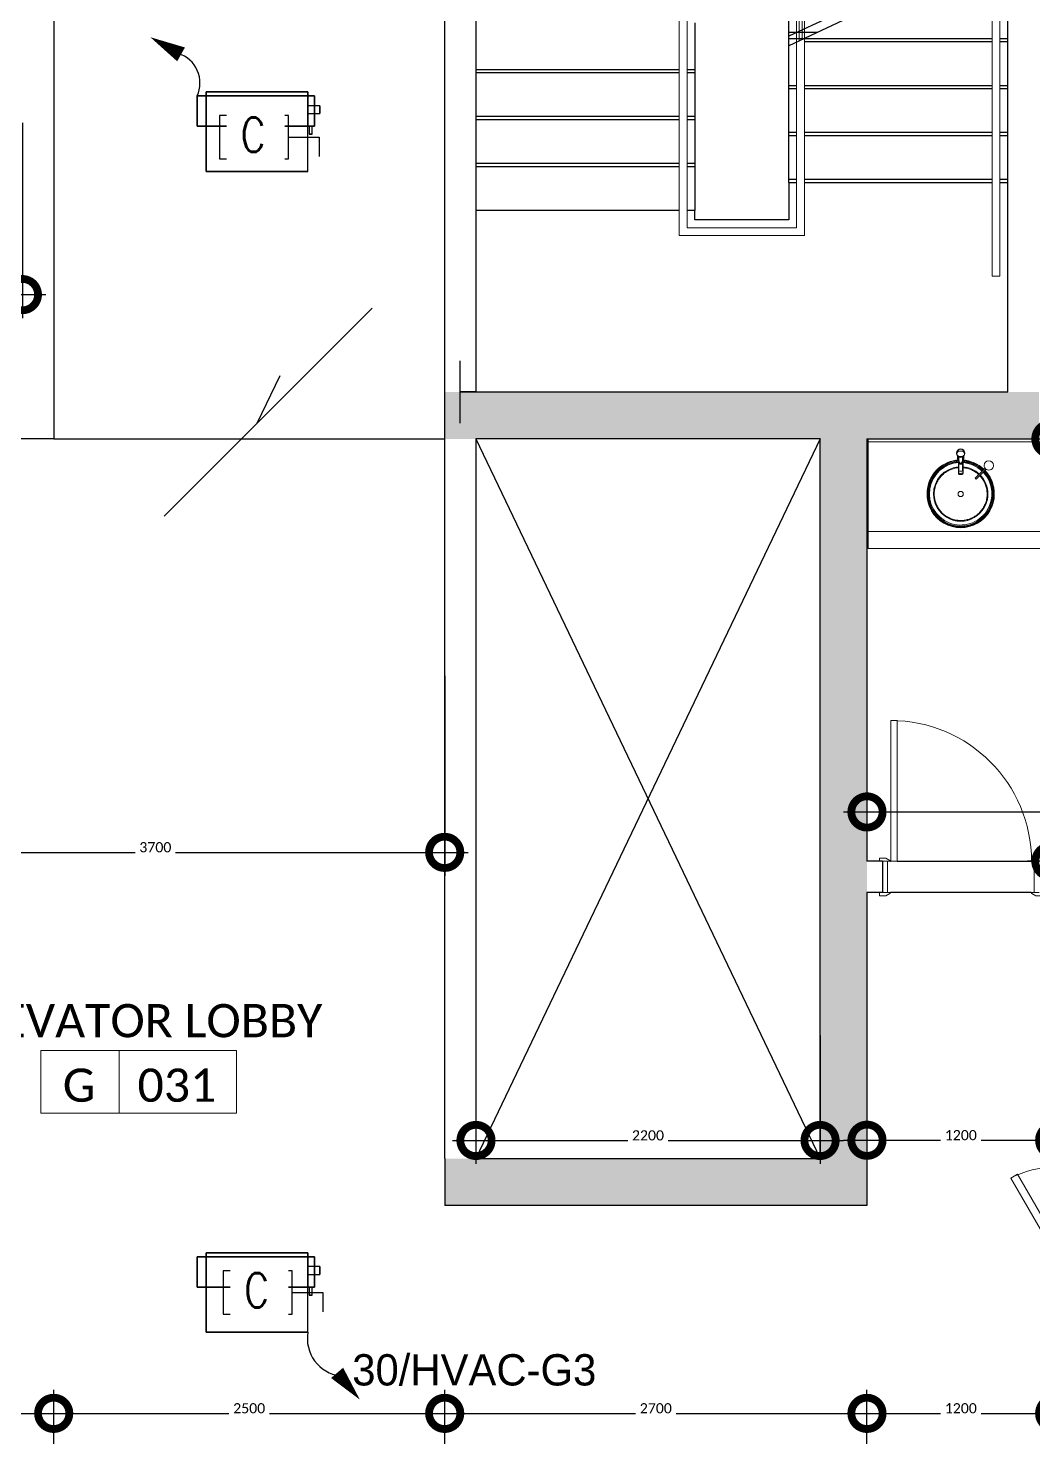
# Model space of a CAD drawing. Header units: metres. Extents: x 22.6 to 101.3, y 9.4 to 67.4.
# Drawn here: x 58.83 to 65.25, y 31.97 to 40.97 of the extents above; entities that cross this region are included whole.
import ezdxf

# ---------------------------------------------------------------- set-up
doc = ezdxf.new("R2010")
doc.units = ezdxf.units.M
doc.set_wipeout_variables(frame=1)
doc.linetypes.add('ECG_Line-Ptrn-Sold', pattern=[9144.001, 9144, -0.001])
for name, color, linetype in [('00', 252, 'Continuous'), ('E- symbol Disc', 7, 'Continuous'), ('HVAC', 1, 'Continuous'), ('LEGEND$0$E-SOCKET', 3, 'Continuous')]:
    doc.layers.add(name, color=color, linetype=linetype)
for name, color, linetype, lineweight in [('A-DIM', 7, 'Continuous', 5), ('A-DOOR', 5, 'Continuous', 5), ('A-FIXT', 1, 'Continuous', 9), ('A-FLOR-HRAL', 1, 'Continuous', 9), ('A-FURN', 1, 'Continuous', 9), ('A-STAIR', 1, 'ECG_Line-Ptrn-Sold', 13), ('A-TEXT', 7, 'ECG_Line-Ptrn-Sold', 13), ('M-EQPM', 1, 'Continuous', 25)]:
    doc.layers.add(name, color=color, linetype=linetype, lineweight=lineweight)
doc.styles.add('Calibri', font='calibri.ttf', dxfattribs={"height": 0.212639})
doc.styles.add('ROMANS1', font='romans.shx', dxfattribs={"width": 0.8, "height": 250})
doc.dimstyles.new('ECG_Dimn-Detl-100', dxfattribs={"dimscale": 0.3048, "dimtxt": 0.25, "dimasz": 1.312336, "dimexe": 0.492126, "dimexo": 0.0625, "dimgap": 0, "dimtad": 1, "dimdec": 0, "dimlfac": 1000, "dimzin": 0, "dimdsep": 46, "dimtxsty": 'Calibri', "dimblk1": 'DOTSMALL', "dimblk2": 'DOTSMALL', "dimsah": 1, "dimcen": 0.09, "dimdle": 0.492126, "dimazin": 0, "dimtfac": 1, "dimtdec": 4, "dimtix": 1, "dimtmove": 0, "dimatfit": 3, "dimfxl": 0.492126, "dimfxlon": 1, "dimtvp": 1, "dimtolj": 1, "dimtzin": 0, "dimarcsym": 2})
doc.dimstyles.new('ECG_Dimn-Detl-100_1', dxfattribs={"dimscale": 0.3048, "dimtxt": 0.25, "dimasz": 1.312336, "dimexe": 0.492126, "dimexo": 0.0625, "dimgap": 0, "dimtad": 1, "dimdec": 0, "dimlfac": 1000, "dimzin": 0, "dimdsep": 46, "dimtxsty": 'Calibri', "dimblk1": 'DOTSMALL', "dimblk2": 'DOTSMALL', "dimsah": 1, "dimcen": 0.09, "dimdle": 0.492126, "dimazin": 0, "dimtfac": 1, "dimtdec": 4, "dimtix": 1, "dimtmove": 2, "dimatfit": 3, "dimfxl": 0.492126, "dimfxlon": 1, "dimtvp": 1, "dimtolj": 1, "dimtzin": 0, "dimarcsym": 2})

# ---------------------------------------------------------------- blocks, each defined once
blk = doc.blocks.new('ECG_Door_Single Leave-Cabient - 600x2100 _GCR_  mm-3097162-GROUND FLOOR PLAN')
at = {"layer": 'A-DOOR'}
for p, q in [((0.225, 0.38), (-0.26, 0.1)), ((-0.22, 0.1231), (0.225, 0.38)), ((0.25, 0.3367), (0.225, 0.38)), ((0.225, 0.38), (0.25, 0.3367)), ((-0.235, 0.0567), (0.25, 0.3367)), ((0.25, 0.3367), (-0.235, 0.0567)), ((-0.855, 0.0567), (-0.88, 0.1)), ((-0.277, 0.12), (-0.317, 0.12)), ((-0.317, 0.12), (-0.317, 0.1)), ((-0.3, 0.1), (-0.26, 0.1)), ((-0.26, 0.1), (-0.292, 0.1)), ((-0.292, 0.1), (-0.292, -0.1)), ((-0.251, 0.106), (-0.277, 0.12)), ((-0.26, 0.1), (-0.235, 0.0567)), ((-0.26, -0.1), (-0.26, 0.1)), ((0.247, 0.1), (0.3, 0.1)), ((0.277, 0.12), (0.251, 0.106)), ((0.26, 0.1), (0.26, -0.1)), ((0.292, 0.1), (0.26, 0.1)), ((0.317, 0.12), (0.277, 0.12)), ((0.292, -0.1), (0.292, 0.1)), ((0.317, 0.1), (0.317, 0.12)), ((-0.247, -0.1), (-0.3, -0.1)), ((-0.3, -0.12), (-0.277, -0.12)), ((-0.292, -0.1), (-0.26, -0.1)), ((-0.277, -0.12), (-0.251, -0.106)), ((0.3, -0.1), (0.247, -0.1)), ((0.251, -0.106), (0.277, -0.12)), ((0.26, -0.1), (0.292, -0.1)), ((0.277, -0.12), (0.3, -0.12))]:
    blk.add_line(p, q, dxfattribs=at)
for centre, radius, start, end in [((-0.3, 0.1), 0.595, 360, 28.07365), ((0.255, 0.099), 0.00806, 119.74488, 172.87498), ((-0.255, -0.099), 0.00806, 299.74488, 352.87498), ((0.255, -0.099), 0.00806, 187.12502, 240.25512)]:
    blk.add_arc(centre, radius, start, end, dxfattribs=at)
blk = doc.blocks.new('ECG_ Door-Single Leaf-Gnrc - 1000x2200 mm-2105028-GROUND FLOOR PLAN')
at = {"layer": 'A-DOOR'}
for p, q in [((-0.52, 0.12), (-0.48, 0.12)), ((-0.52, 0.1), (-0.52, 0.12)), ((-0.45, 0.1), (-0.5, 0.1)), ((-0.5, 0.1), (-0.468, 0.1)), ((-0.48, 0.12), (-0.454, 0.106)), ((-0.468, 0.1), (-0.468, -0.1)), ((0.5, 0.1), (0.45, 0.1)), ((0.454, 0.106), (0.48, 0.12)), ((0.468, 0.1), (0.5, 0.1)), ((0.468, -0.1), (0.468, 0.1)), ((0.48, 0.12), (0.52, 0.12)), ((0.52, 0.12), (0.52, 0.1)), ((-0.52, -0.12), (-0.52, -0.1)), ((-0.48, -0.12), (-0.52, -0.12)), ((-0.5, -0.1), (-0.45, -0.1)), ((-0.468, -0.1), (-0.5, -0.1)), ((-0.454, -0.106), (-0.48, -0.12)), ((0.408, -0.1), (0.448, -0.1)), ((0.408, -1), (0.408, -0.1)), ((0.408, -0.1), (0.408, -1)), ((0.448, -0.1), (0.408, -0.1)), ((0.448, -0.1), (0.448, -1)), ((0.448, -1), (0.448, -0.1)), ((0.45, -0.1), (0.5, -0.1)), ((0.48, -0.12), (0.454, -0.106)), ((0.5, -0.1), (0.468, -0.1)), ((0.52, -0.12), (0.48, -0.12)), ((0.52, -0.1), (0.52, -0.12)), ((0.448, -1), (0.408, -1)), ((0.408, -1), (0.448, -1))]:
    blk.add_line(p, q, dxfattribs=at)
for centre, radius, start, end in [((-0.458, 0.099), 0.00806, 7.12502, 60.25512), ((0.458, 0.099), 0.00806, 119.74488, 172.87498), ((-0.458, -0.099), 0.00806, 299.74488, 352.87498), ((0.448, -0.1), 0.9, 180, 270), ((0.458, -0.099), 0.00806, 187.12502, 240.25512)]:
    blk.add_arc(centre, radius, start, end, dxfattribs=at)
blk = doc.blocks.new('ECG_Sink with Soap Dispenser - H- HAND RINSE SET-2485049-GROUND FLOOR PLAN')
at = {"layer": 'A-FIXT'}
for p, q in [((0.1109, 0.3433), (0.1109, 0.3383)), ((0.1112, 0.3415), (0.1109, 0.3433)), ((0.1109, 0.3383), (0.1109, 0.2669)), ((0.1139, 0.3289), (0.1139, 0.2391)), ((0.1379, 0.3289), (0.1139, 0.3289)), ((0.1202, 0.2765), (0.1201, 0.2769)), ((0.1315, 0.2767), (0.1316, 0.2771)), ((0.1379, 0.2391), (0.1379, 0.3289)), ((0.1409, 0.3433), (0.1406, 0.3415)), ((0.1409, 0.3383), (0.1409, 0.3433)), ((0.1409, 0.2669), (0.1409, 0.3383)), ((0.1021, 0.2132), (0.1075, 0.2009)), ((0.1109, 0.233), (0.1108, 0.234)), ((0.1109, 0.2469), (0.1109, 0.2421)), ((0.1109, 0.2344), (0.1109, 0.2331)), ((0.1409, 0.2331), (0.1409, 0.2344)), ((0.141, 0.234), (0.141, 0.233)), ((0.1443, 0.2009), (0.1497, 0.2132))]:
    blk.add_line(p, q, dxfattribs=at)
at = {"layer": 'A-FIXT', "flags": 128}
for points in [[(0.3358, 0.4759), (0.3356, 0.4843), (0.3351, 0.4927), (0.3343, 0.501), (0.3331, 0.5093), (0.3316, 0.5176), (0.3298, 0.5258), (0.3276, 0.5339), (0.3251, 0.5419), (0.3223, 0.5498), (0.3192, 0.5576), (0.3158, 0.5653), (0.3121, 0.5728), (0.308, 0.5802), (0.3037, 0.5874), (0.2991, 0.5944), (0.2942, 0.6012), (0.2891, 0.6079), (0.2837, 0.6143), (0.278, 0.6205), (0.2721, 0.6264), (0.266, 0.6322), (0.2596, 0.6376), (0.253, 0.6429), (0.2463, 0.6478), (0.2393, 0.6525), (0.2321, 0.6569), (0.2248, 0.661), (0.2173, 0.6648), (0.2097, 0.6683), (0.202, 0.6715), (0.1941, 0.6744), (0.1861, 0.6769), (0.178, 0.6792), (0.1698, 0.6811), (0.1616, 0.6827), (0.1533, 0.684), (0.1449, 0.6849), (0.1366, 0.6855), (0.1282, 0.6857), (0.1198, 0.6857), (0.1114, 0.6853), (0.103, 0.6845), (0.0947, 0.6834), (0.0864, 0.682), (0.0782, 0.6803), (0.0701, 0.6782), (0.0621, 0.6758), (0.0541, 0.6731), (0.0463, 0.6701), (0.0386, 0.6667), (0.031, 0.6631), (0.0236, 0.6591), (0.0164, 0.6549), (0.0093, 0.6504), (0.0024, 0.6456), (-0.0043, 0.6405), (-0.0108, 0.6352), (-0.017, 0.6296), (-0.023, 0.6237), (-0.0288, 0.6177), (-0.0344, 0.6114), (-0.0397, 0.6048), (-0.0447, 0.5981), (-0.0494, 0.5912), (-0.0539, 0.5841), (-0.0581, 0.5768), (-0.062, 0.5694), (-0.0656, 0.5618), (-0.0689, 0.5541), (-0.0718, 0.5462), (-0.0745, 0.5382), (-0.0768, 0.5302), (-0.0788, 0.522), (-0.0805, 0.5138), (-0.0818, 0.5055), (-0.0829, 0.4972), (-0.0835, 0.4888), (-0.0839, 0.4804), (-0.0839, 0.4759)], [(-0.0431, 0.4759), (-0.043, 0.4827), (-0.0426, 0.4894), (-0.0419, 0.4961), (-0.041, 0.5028), (-0.0398, 0.5095), (-0.0383, 0.5161), (-0.0366, 0.5226), (-0.0346, 0.5291), (-0.0323, 0.5355), (-0.0298, 0.5417), (-0.027, 0.5479), (-0.024, 0.554), (-0.0208, 0.5599), (-0.0173, 0.5657), (-0.0136, 0.5714), (-0.0097, 0.5769), (-0.0055, 0.5822), (-0.0012, 0.5874), (0.0034, 0.5924), (0.0081, 0.5972), (0.0131, 0.6018), (0.0182, 0.6062), (0.0235, 0.6104), (0.029, 0.6144), (0.0346, 0.6182), (0.0403, 0.6217), (0.0462, 0.625), (0.0523, 0.6281), (0.0584, 0.6309), (0.0647, 0.6335), (0.071, 0.6358), (0.0774, 0.6379), (0.084, 0.6397), (0.0905, 0.6412), (0.0972, 0.6425), (0.1039, 0.6435), (0.1106, 0.6443), (0.1173, 0.6447), (0.1241, 0.645), (0.1308, 0.6449), (0.1376, 0.6446), (0.1443, 0.644), (0.151, 0.6431), (0.1577, 0.6419), (0.1643, 0.6405), (0.1709, 0.6389), (0.1774, 0.6369), (0.1838, 0.6348), (0.1901, 0.6323), (0.1963, 0.6296), (0.2024, 0.6267), (0.2083, 0.6235), (0.2142, 0.6201), (0.2199, 0.6165), (0.2254, 0.6126), (0.2308, 0.6085), (0.236, 0.6042), (0.2411, 0.5997), (0.2459, 0.595), (0.2506, 0.5901), (0.255, 0.585), (0.2593, 0.5798), (0.2634, 0.5743), (0.2672, 0.5688), (0.2708, 0.5631), (0.2741, 0.5572), (0.2773, 0.5512), (0.2802, 0.5451), (0.2828, 0.5389), (0.2852, 0.5325), (0.2873, 0.5261), (0.2892, 0.5196), (0.2908, 0.5131), (0.2922, 0.5064), (0.2933, 0.4998), (0.2941, 0.493), (0.2947, 0.4863), (0.2949, 0.4796), (0.295, 0.4759)], [(-0.0839, 0.4759), (-0.0838, 0.4675), (-0.0833, 0.4591), (-0.0824, 0.4508), (-0.0813, 0.4425), (-0.0798, 0.4342), (-0.0779, 0.426), (-0.0758, 0.4179), (-0.0733, 0.4099), (-0.0705, 0.402), (-0.0674, 0.3942), (-0.064, 0.3865), (-0.0602, 0.379), (-0.0562, 0.3716), (-0.0519, 0.3644), (-0.0473, 0.3574), (-0.0424, 0.3506), (-0.0373, 0.3439), (-0.0319, 0.3375), (-0.0262, 0.3313), (-0.0238, 0.3289)], [(0.0053, 0.3575), (0.0012, 0.3617), (-0.0032, 0.3668), (-0.0075, 0.372), (-0.0115, 0.3775), (-0.0154, 0.383), (-0.019, 0.3887), (-0.0223, 0.3946), (-0.0255, 0.4006), (-0.0283, 0.4067), (-0.031, 0.4129), (-0.0334, 0.4193), (-0.0355, 0.4257), (-0.0374, 0.4322), (-0.039, 0.4387), (-0.0404, 0.4454), (-0.0415, 0.452), (-0.0423, 0.4588), (-0.0428, 0.4655), (-0.0431, 0.4722), (-0.0431, 0.4759)], [(0.1409, 0.2666), (0.1488, 0.2673), (0.1571, 0.2684), (0.1654, 0.2698), (0.1736, 0.2715), (0.1817, 0.2736), (0.1898, 0.276), (0.1977, 0.2787), (0.2055, 0.2817), (0.2132, 0.2851), (0.2208, 0.2887), (0.2282, 0.2927), (0.2355, 0.2969), (0.2425, 0.3014), (0.2494, 0.3062), (0.2561, 0.3113), (0.2626, 0.3166), (0.2688, 0.3222), (0.2749, 0.3281), (0.2807, 0.3341), (0.2862, 0.3404), (0.2915, 0.347), (0.2965, 0.3537), (0.3013, 0.3606), (0.3057, 0.3677), (0.3099, 0.375), (0.3138, 0.3824), (0.3174, 0.39), (0.3207, 0.3977), (0.3236, 0.4056), (0.3263, 0.4136), (0.3286, 0.4216), (0.3306, 0.4298), (0.3323, 0.438), (0.3337, 0.4463), (0.3347, 0.4546), (0.3354, 0.463), (0.3357, 0.4714), (0.3358, 0.4759)], [(0.295, 0.4759), (0.2948, 0.4691), (0.2944, 0.4624), (0.2938, 0.4557), (0.2928, 0.449), (0.2916, 0.4423), (0.2901, 0.4357), (0.2884, 0.4292), (0.2864, 0.4227), (0.2841, 0.4163), (0.2816, 0.4101), (0.2789, 0.4039), (0.2759, 0.3978), (0.2726, 0.3919), (0.2692, 0.3861), (0.2654, 0.3804), (0.2615, 0.3749), (0.2574, 0.3696), (0.253, 0.3644), (0.2485, 0.3594), (0.2437, 0.3546), (0.2388, 0.35), (0.2336, 0.3456), (0.2283, 0.3414), (0.2229, 0.3374), (0.2173, 0.3336), (0.2115, 0.3301), (0.2056, 0.3268), (0.1996, 0.3237), (0.1934, 0.3209), (0.1872, 0.3183), (0.1808, 0.316), (0.1744, 0.3139), (0.1679, 0.3121), (0.1613, 0.3106), (0.1546, 0.3093), (0.148, 0.3083), (0.1412, 0.3075)], [(-0.0179, 0.3231), (-0.0142, 0.3196), (-0.0078, 0.3142), (-0.0012, 0.3089), (0.0056, 0.304), (0.0125, 0.2993), (0.0197, 0.2949), (0.027, 0.2908), (0.0345, 0.287), (0.0421, 0.2835), (0.0499, 0.2803), (0.0578, 0.2774), (0.0657, 0.2749), (0.0738, 0.2726), (0.082, 0.2707), (0.0902, 0.2691), (0.0985, 0.2678), (0.1069, 0.2669), (0.1109, 0.2666)], [(0.1111, 0.3075), (0.1075, 0.3078), (0.1008, 0.3087), (0.0941, 0.3099), (0.0875, 0.3113), (0.0809, 0.3129), (0.0745, 0.3149), (0.0681, 0.317), (0.0618, 0.3195), (0.0556, 0.3222), (0.0495, 0.3251), (0.0435, 0.3283), (0.0377, 0.3317), (0.032, 0.3353), (0.0264, 0.3392), (0.021, 0.3433), (0.0158, 0.3476), (0.0108, 0.3521)], [(0.1147, 0.2788), (0.1128, 0.2743), (0.1111, 0.2698), (0.1095, 0.2652), (0.1082, 0.2606), (0.1071, 0.2559), (0.1063, 0.2512), (0.1056, 0.2465), (0.1051, 0.2417), (0.1049, 0.237), (0.1048, 0.234)], [(0.1108, 0.234), (0.111, 0.2385), (0.1113, 0.243), (0.1118, 0.2475), (0.1125, 0.252), (0.1134, 0.2564), (0.1145, 0.2608), (0.1158, 0.2651), (0.1173, 0.2695), (0.119, 0.2737), (0.1202, 0.2763)], [(0.1109, 0.3433), (0.1112, 0.3451), (0.1122, 0.3468), (0.1138, 0.3484), (0.1159, 0.3497), (0.1184, 0.3508), (0.1213, 0.3515), (0.1243, 0.3519), (0.1275, 0.3519), (0.1305, 0.3515), (0.1334, 0.3508), (0.1359, 0.3497), (0.138, 0.3484), (0.1396, 0.3468), (0.1406, 0.3451), (0.1409, 0.3433)], [(0.1372, 0.2786), (0.1301, 0.2852), (0.1198, 0.2844), (0.1147, 0.2788)], [(0.1167, 0.2791), (0.116, 0.2792), (0.1155, 0.2792), (0.115, 0.2791), (0.1147, 0.2789), (0.1147, 0.2785)], [(0.1147, 0.2785), (0.1147, 0.2781), (0.115, 0.2777), (0.1155, 0.2772), (0.116, 0.2768), (0.1167, 0.2764), (0.1174, 0.2761), (0.1182, 0.2759), (0.1188, 0.2758), (0.1194, 0.2758), (0.1198, 0.276)], [(0.1202, 0.2763), (0.1243, 0.2797), (0.1301, 0.2785), (0.1316, 0.2764)], [(0.1316, 0.2764), (0.1334, 0.2722), (0.1351, 0.2679), (0.1365, 0.2636), (0.1377, 0.2592), (0.1388, 0.2548), (0.1396, 0.2504), (0.1403, 0.2459), (0.1407, 0.2414), (0.1409, 0.2369), (0.141, 0.234)], [(0.1372, 0.2784), (0.1371, 0.278), (0.1368, 0.2776), (0.1364, 0.2771), (0.1358, 0.2767), (0.1351, 0.2764), (0.1344, 0.2761), (0.1337, 0.2759), (0.133, 0.2759), (0.1324, 0.2759), (0.1319, 0.2761)], [(0.1351, 0.2791), (0.1358, 0.2792), (0.1364, 0.2791), (0.1368, 0.279), (0.1371, 0.2787), (0.1372, 0.2784)], [(0.147, 0.234), (0.1469, 0.2388), (0.1465, 0.2436), (0.146, 0.2483), (0.1452, 0.2531), (0.1443, 0.2577), (0.1431, 0.2624), (0.1417, 0.267), (0.1401, 0.2716), (0.1383, 0.2761), (0.1372, 0.2787)], [(0.1066, 0.2302), (0.1024, 0.2249), (0.1009, 0.2188)], [(0.1009, 0.2188), (0.1057, 0.2082), (0.1182, 0.2016), (0.1336, 0.2016), (0.1461, 0.2082), (0.1509, 0.2188)], [(0.1048, 0.234), (0.105, 0.2293), (0.105, 0.2282)], [(0.1413, 0.2329), (0.1314, 0.2363), (0.1205, 0.2363), (0.1105, 0.2329)], [(0.1509, 0.2188), (0.1494, 0.225), (0.1453, 0.2302)], [(0.1468, 0.2282), (0.147, 0.233), (0.147, 0.234)]]:
    blk.add_lwpolyline(points, dxfattribs=at)
at = {"layer": 'A-FIXT'}
blk.add_circle((0.1259, 0.2149), 0.027, dxfattribs=at)
for centre, radius, start, end in [((0.1259, 0.4759), 0.215, 360, 180), ((0.1259, 0.4732), 0.215, 273.19957, 223.88061), ((0.1259, 0.4759), 0.205, 360, 180), ((0.1261, 0.474), 0.2, 273.39497, 223.79664), ((0.1259, 0.4759), 0.1741, 360, 180), ((0.1259, 0.4759), 0.1741, 0, 180), ((0.1259, 0.4759), 0.215, 180, 224.48329), ((0.1259, 0.4759), 0.205, 180, 224.4677), ((0.1259, 0.4759), 0.1741, 180, 224.39037), ((0.1259, 0.4759), 0.1741, 180, 224.39037), ((0.1259, 0.4758), 0.0168, 90, 270), ((0.1259, 0.4758), 0.0168, 270, 90), ((0.1259, 0.4759), 0.205, 274.19297, 360), ((0.1259, 0.4759), 0.1741, 274.9944, 360), ((0.1259, 0.4759), 0.1741, 274.9944, 360), ((0.1259, 0.4759), 0.215, 274.36331, 360), ((0.1259, 0.4732), 0.215, 226.27921, 266.80043), ((0.1259, 0.4759), 0.215, 226.72052, 265.73814), ((0.1259, 0.4759), 0.205, 226.7936, 265.83673), ((0.1265, 0.4745), 0.2, 226.37517, 266.3808), ((0.1259, 0.4759), 0.1741, 227.07568, 265.05575), ((0.1259, 0.4759), 0.1741, 227.07568, 265.05575), ((0.1259, 0.2088), 0.02, 194.96613, 346.62227)]:
    blk.add_arc(centre, radius, start, end, dxfattribs=at)
for points, knots in [([(0.1409, 0.3383), (0.1409, 0.3387), (0.1407, 0.3394), (0.1397, 0.3405), (0.1381, 0.3415), (0.1353, 0.3427), (0.1307, 0.3436), (0.1246, 0.3439), (0.1189, 0.3433), (0.1153, 0.3422), (0.1133, 0.3413), (0.1124, 0.3407), (0.1117, 0.3401), (0.1111, 0.3393), (0.1109, 0.3386), (0.1109, 0.3383)], [0, 0, 0, 0, 0.066667, 0.133333, 0.2, 0.266667, 0.4, 0.533333, 0.65, 0.766667, 0.825, 0.854167, 0.883333, 0.941667, 1, 1, 1, 1]), ([(0.1105, 0.2329), (0.1104, 0.2327), (0.1103, 0.2322), (0.1102, 0.2318), (0.11, 0.2315), (0.1099, 0.2313), (0.1099, 0.2311), (0.1097, 0.2309), (0.1096, 0.2307), (0.1095, 0.2305), (0.1094, 0.2304), (0.1092, 0.2302), (0.1091, 0.23), (0.1089, 0.2299), (0.1087, 0.2298), (0.1085, 0.2296), (0.1083, 0.2296), (0.1081, 0.2295), (0.1079, 0.2295), (0.1076, 0.2295), (0.1072, 0.2296), (0.1069, 0.2298), (0.1067, 0.23), (0.1066, 0.2302)], [0, 0, 0, 0, 0.142857, 0.214286, 0.25, 0.285714, 0.321429, 0.357143, 0.392857, 0.428571, 0.464286, 0.5, 0.535714, 0.571429, 0.607143, 0.642857, 0.678571, 0.714286, 0.75, 0.785714, 0.857143, 0.928571, 1, 1, 1, 1]), ([(0.1453, 0.2302), (0.1452, 0.23), (0.1449, 0.2298), (0.1446, 0.2296), (0.1442, 0.2295), (0.1439, 0.2295), (0.1437, 0.2295), (0.1435, 0.2296), (0.1433, 0.2296), (0.1431, 0.2297), (0.1429, 0.2299), (0.1428, 0.23), (0.1426, 0.2302), (0.1424, 0.2304), (0.1423, 0.2305), (0.1422, 0.2307), (0.1421, 0.2309), (0.142, 0.2311), (0.1419, 0.2313), (0.1418, 0.2315), (0.1417, 0.2318), (0.1415, 0.2322), (0.1414, 0.2327), (0.1413, 0.2329)], [0, 0, 0, 0, 0.071429, 0.142857, 0.214286, 0.25, 0.285714, 0.321429, 0.357143, 0.392857, 0.419643, 0.446429, 0.5, 0.535714, 0.571429, 0.607143, 0.642857, 0.678571, 0.714286, 0.75, 0.785714, 0.857143, 1, 1, 1, 1])]:
    blk.add_open_spline(points, degree=3, knots=knots, dxfattribs=at)
blk = doc.blocks.new('Soap Dispenser1 - G-Soap Dispenser 2-2485012-GROUND FLOOR PLAN')
at = {"layer": 'A-FURN'}
for p, q in [((0.0277, 0.3784), (-0.0362, 0.3146)), ((-0.0298, 0.3082), (0.0341, 0.3721)), ((0.0277, 0.3784), (0.0341, 0.3721))]:
    blk.add_line(p, q, dxfattribs=at)
for start, end in [(360, 180), (180, 360)]:
    blk.add_arc((-0.054, 0.2904), 0.03, start, end, dxfattribs=at)
blk.add_open_spline([(-0.0344, 0.3131), (-0.0346, 0.3133), (-0.035, 0.3136), (-0.0355, 0.314), (-0.036, 0.3144), (-0.0362, 0.3145), (-0.0362, 0.3146)], degree=3, knots=[0.6666667, 0.6666667, 0.6666667, 0.6666667, 0.7222222, 0.7916667, 0.8611111, 1, 1, 1, 1], dxfattribs=at)
blk.add_open_spline([(-0.0298, 0.3082), (-0.0298, 0.3082), (-0.0299, 0.3082), (-0.03, 0.3084), (-0.0302, 0.3087), (-0.0305, 0.309), (-0.0308, 0.3095), (-0.0311, 0.3098), (-0.0312, 0.31)], degree=3, dxfattribs=at)
blk = doc.blocks.new('ECG_Counter Top-02 - 600mm x 2400mm Long-2636037-GROUND FLOOR PLAN')
at = {"layer": 'A-FURN'}
for p, q in [((2.1268, 0.85), (-1.1161, 0.85)), ((-1.1161, 0.85), (-1.1161, 0.15)), ((2.1268, 0.15), (2.1268, 0.85)), ((2.1268, 0.7416), (-1.1161, 0.7416)), ((-1.1161, 0.7416), (-1.1161, 0.15)), ((2.1268, 0.15), (2.1268, 0.7416)), ((2.1268, 0.169), (-1.1161, 0.169))]:
    blk.add_line(p, q, dxfattribs=at)
blk = doc.blocks.new('Railing - Railing-3162899-GROUND FLOOR PLAN')
at = {"layer": 'A-FLOR-HRAL'}
for p, q in [((62.9935, 43.6973), (63.0435, 43.6973)), ((62.9935, 43.6973), (62.9935, 40.0394)), ((63.0435, 43.6973), (63.0435, 40.0394)), ((63.7943, 40.9077), (63.7443, 40.8844)), ((63.7943, 40.9077), (63.7443, 40.8844)), ((63.7943, 40.9077), (63.7443, 40.8844)), ((63.7943, 40.9077), (63.7443, 40.8844)), ((63.7943, 40.9077), (63.7443, 40.8844)), ((63.7943, 40.9077), (63.7443, 40.8844)), ((63.7443, 40.0223), (63.7443, 40.8844)), ((63.7943, 40.0223), (63.7943, 40.9077)), ((62.9935, 40.0394), (62.9935, 39.6469)), ((63.0435, 40.0394), (63.0435, 39.6969)), ((63.7443, 39.7473), (63.7443, 40.0223)), ((63.7943, 39.7473), (63.7943, 40.0223)), ((63.7443, 39.6969), (63.7443, 39.7473)), ((63.7943, 39.6469), (63.7943, 39.7473)), ((62.9935, 39.6469), (63.7943, 39.6469)), ((63.0435, 39.6969), (63.7443, 39.6969))]:
    blk.add_line(p, q, dxfattribs=at)
at = {"layer": 'A-STAIR'}
for p, q in [((63.7443, 43.5873), (63.7943, 43.5873)), ((63.7443, 43.2873), (63.7443, 43.5873)), ((63.7593, 43.5873), (63.7793, 43.5873)), ((63.7593, 43.2873), (63.7593, 43.5873)), ((63.7593, 43.5873), (63.7793, 43.5873)), ((63.7593, 43.2873), (63.7593, 43.5873)), ((63.7593, 43.5873), (63.7793, 43.5873)), ((63.7593, 43.2873), (63.7593, 43.5873)), ((63.7593, 43.5873), (63.7793, 43.5873)), ((63.7593, 43.2873), (63.7593, 43.5873)), ((63.7593, 43.5873), (63.7793, 43.5873)), ((63.7593, 43.2873), (63.7593, 43.5873)), ((63.7793, 43.2873), (63.7793, 43.5873)), ((63.7793, 43.2873), (63.7793, 43.5873)), ((63.7793, 43.2873), (63.7793, 43.5873)), ((63.7793, 43.2873), (63.7793, 43.5873)), ((63.7793, 43.2873), (63.7793, 43.5873)), ((63.7943, 43.2873), (63.7943, 43.5873)), ((63.7443, 40.8844), (63.7443, 43.2873)), ((63.7593, 40.8914), (63.7593, 43.2873)), ((63.7593, 40.8914), (63.7593, 43.2873)), ((63.7593, 40.8914), (63.7593, 43.2873)), ((63.7593, 40.8914), (63.7593, 43.2873)), ((63.7593, 40.8914), (63.7593, 43.2873)), ((63.7793, 40.9007), (63.7793, 43.2873)), ((63.7793, 40.9007), (63.7793, 43.2873)), ((63.7793, 40.9007), (63.7793, 43.2873)), ((63.7793, 40.9007), (63.7793, 43.2873)), ((63.7793, 40.9007), (63.7793, 43.2873)), ((63.7943, 40.9077), (63.7943, 43.2873))]:
    blk.add_line(p, q, dxfattribs=at)
blk = doc.blocks.new('Railing - Railing-3137059-GROUND FLOOR PLAN')
at = {"layer": 'A-FLOR-HRAL'}
for p, q in [((65.0435, 41.4902), (64.9935, 41.4669)), ((64.9935, 39.6873), (64.9935, 41.4669)), ((65.0435, 39.6873), (65.0435, 41.4902)), ((64.9935, 39.3873), (64.9935, 39.6873)), ((65.0435, 39.3873), (65.0435, 39.6873)), ((65.0435, 39.3873), (64.9935, 39.3873))]:
    blk.add_line(p, q, dxfattribs=at)
at = {"layer": 'A-STAIR'}
for p, q in [((64.9935, 43.5873), (65.0435, 43.5873)), ((64.9935, 43.2873), (64.9935, 43.5873)), ((65.0435, 43.2873), (65.0435, 43.5873)), ((64.9935, 41.4669), (64.9935, 43.2873)), ((65.0435, 41.4902), (65.0435, 43.2873))]:
    blk.add_line(p, q, dxfattribs=at)
blk = doc.blocks.new('ECG_G-Tag-Room - ECG_G-Tag-Room-Engl-1568319-GROUND FLOOR PLAN')
at = {"layer": 'A-TEXT'}
for p, q in [((-0.00625, 0), (-0.00625, -0.004)), ((0.00625, 0), (-0.00625, 0)), ((-0.00125, -0.004), (-0.00125, 0)), ((0.00625, 0), (0.00625, -0.004)), ((0.00625, -0.004), (-0.00625, -0.004))]:
    blk.add_line(p, q, dxfattribs=at)
blk = doc.blocks.new('_DotSmall')
at = {"color": 0, "linetype": 'ByBlock', "const_width": 0.5}
blk.add_lwpolyline([(-0.0625, 0, 1), (0.0625, 0, 1)], format="xyb", close=True, dxfattribs=at)
blk = doc.blocks.new('ECG_MECHEQ-Split Unit-Concealed-Horizontal-Plenum-2Pipe _4_ - CSU-01-2512747-GROUND FLOOR PLAN')
at = {"layer": 'M-EQPM'}
for p, q in [((477.4, 360.4), (-172.6, 360.4)), ((-172.6, 360.4), (-172.6, 335)), ((-172.6, 335), (-172.6, 360.4)), ((-172.6, 360.4), (477.4, 360.4)), ((-172.6, 360.4), (-172.6, 360.4)), ((477.4, 335), (477.4, 360.4)), ((477.4, 360.4), (477.4, 335)), ((477.4, 360.4), (477.4, 360.4)), ((520.3, 335), (-229.7, 335)), ((-229.7, 335), (-229.7, 141.3)), ((-229.7, 141.3), (-229.7, 335)), ((-229.7, 335), (520.3, 335)), ((-229.7, 335), (-229.7, 335)), ((-172.6, 335), (477.4, 335)), ((477.4, 335), (-172.6, 335)), ((-172.6, 335), (-172.6, 335)), ((477.4, 335), (-172.6, 335)), ((-172.6, 335), (-172.6, 141.3)), ((-172.6, 141.3), (-172.6, 335)), ((-172.6, 335), (477.4, 335)), ((-172.6, 335), (-172.6, 335)), ((477.4, 335), (477.4, 335)), ((477.4, 141.3), (477.4, 335)), ((477.4, 335), (477.4, 141.3)), ((477.4, 335), (477.4, 335)), ((553.4, 272.8), (477.4, 272.8)), ((477.4, 272.8), (477.4, 222.8)), ((477.4, 222.8), (477.4, 272.8)), ((520.3, 141.3), (520.3, 335)), ((520.3, 335), (520.3, 141.3)), ((520.3, 335), (520.3, 335)), ((553.4, 272.8), (553.4, 222.8)), ((553.4, 222.8), (553.4, 272.8)), ((477.4, 222.8), (553.4, 222.8)), ((-229.7, 141.3), (520.3, 141.3)), ((520.3, 141.3), (-229.7, 141.3)), ((-229.7, 141.3), (-229.7, 141.3)), ((-172.6, 141.3), (477.4, 141.3)), ((477.4, 141.3), (-172.6, 141.3)), ((-172.6, 141.3), (-172.6, 141.3)), ((-172.6, 141.3), (477.4, 141.3)), ((477.4, 141.3), (-172.6, 141.3)), ((-172.6, 141.3), (-172.6, 141.3)), ((-172.6, 141.3), (-172.6, -147.6)), ((-172.6, -147.6), (-172.6, 141.3)), ((477.4, 141.3), (477.4, 141.3)), ((477.4, 141.3), (477.4, 141.3)), ((477.4, -147.6), (477.4, 141.3)), ((477.4, -147.6), (477.4, 141.3)), ((485.3, 141.3), (485.3, 90.5)), ((485.3, 141.3), (504.4, 141.3)), ((504.4, 141.3), (485.3, 141.3)), ((485.3, 90.5), (504.4, 90.5)), ((504.4, 90.5), (485.3, 90.5)), ((504.4, 90.5), (504.4, 141.3)), ((520.3, 141.3), (520.3, 141.3)), ((-172.6, -147.6), (-172.6, -147.6)), ((-172.6, -147.6), (477.4, -147.6)), ((477.4, -147.6), (-172.6, -147.6)), ((477.4, -147.6), (477.4, -147.6))]:
    blk.add_line(p, q, dxfattribs=at)
blk = doc.blocks.new('A$C7b4cc595')
at = {"layer": 'M-EQPM'}
for p in [(-27452.4, -14442.8), (-27452.4, -21863.2)]:
    blk.add_blockref('ECG_MECHEQ-Split Unit-Concealed-Horizontal-Plenum-2Pipe _4_ - CSU-01-2512747-GROUND FLOOR PLAN', p, dxfattribs=at)
blk = doc.blocks.new('*U837')
at = {"layer": 'HVAC', "color": 0}
for p, q in [((0.0594, 0.0955), (0.0594, 0.1792)), ((0.0594, 0.1792), (0.1123, 0.1792))]:
    blk.add_line(p, q, dxfattribs=at)
blk.add_lwpolyline([(0, -0.0935), (0.1187, -0.0935), (0.1187, 0.0955), (0, 0.0955)], close=True, dxfattribs=at)
at = {"color": 0}
blk.add_wipeout([(-0.0179, 0.0845), (0.1368, 0.0845), (0.1368, -0.0738), (-0.0179, -0.0738)], dxfattribs=at).dxf.layer = 'Defpoints'

msp = doc.modelspace()

# ---------------------------------------------------------------- hatches: boundary and pattern name
at = {"layer": '00'}
for points in [[(64.1939, 38.3473), (65.2939, 38.3473), (65.2939, 38.6473), (65.1939, 38.6473), (65.1939, 38.4973), (61.5939, 38.4973), (61.5939, 38.6473), (61.4939, 38.6473), (61.4939, 38.3473), (63.8939, 38.3473)], [(64.4726, 38.4973), (65.1939, 38.4973), (65.1939, 38.6473), (61.5939, 38.6473), (61.5939, 38.4973), (63.7441, 38.4973)], [(63.8939, 33.7473), (64.1939, 33.7473), (64.1939, 38.3473), (63.8939, 38.3473), (63.8939, 34.2804)], [(64.1939, 33.4473), (64.1939, 33.7473), (61.4939, 33.7473), (61.4939, 33.4473), (62.2871, 33.4473)]]:
    msp.add_hatch(color=252, dxfattribs=at).paths.add_polyline_path(points, flags=0)

# ---------------------------------------------------------------- linework, layer by layer
at = {"layer": '00', "color": 252}
for p, q in [((61.6939, 45.0473), (61.6939, 38.6473)), ((61.4939, 33.7473), (61.4939, 43.7473)), ((63.6939, 40.9209), (63.6939, 43.6473)), ((63.6939, 40.8609), (63.6939, 43.5873)), ((58.9939, 42.1073), (58.9939, 38.3473)), ((65.0939, 38.6473), (65.0939, 41.4873)), ((64.2806, 41.1945), (63.6939, 40.9209)), ((64.2806, 41.1345), (63.6939, 40.8609)), ((63.0939, 41.0073), (63.0939, 40.7073)), ((63.6939, 40.9473), (63.7506, 40.9473)), ((63.6939, 40.8609), (63.6939, 40.9209)), ((63.6939, 40.9073), (63.7935, 40.9073)), ((63.7506, 40.9473), (63.8792, 40.9473)), ((63.7506, 40.9473), (63.8792, 40.9473)), ((63.7943, 40.9073), (64.9935, 40.9073)), ((63.7943, 40.8873), (64.9935, 40.8873)), ((65.0435, 40.9073), (65.0939, 40.9073)), ((65.0435, 40.8873), (65.0939, 40.8873)), ((63.6939, 40.5873), (63.6939, 40.8609)), ((62.9935, 40.7073), (61.6939, 40.7073)), ((63.0939, 40.7073), (63.0435, 40.7073)), ((63.0939, 40.7073), (63.0939, 40.4073)), ((62.9935, 40.6873), (61.6939, 40.6873)), ((63.0939, 40.6873), (63.0435, 40.6873)), ((63.6939, 40.6073), (63.7441, 40.6073)), ((63.6939, 40.2873), (63.6939, 40.5873)), ((63.6939, 40.5873), (63.7441, 40.5873)), ((63.7943, 40.6073), (64.9935, 40.6073)), ((63.7943, 40.5873), (64.9935, 40.5873)), ((65.0435, 40.6073), (65.0939, 40.6073)), ((65.0435, 40.5873), (65.0939, 40.5873)), ((62.9935, 40.4073), (61.6939, 40.4073)), ((62.9935, 40.3873), (61.6939, 40.3873)), ((63.0939, 40.4073), (63.0435, 40.4073)), ((63.0939, 40.3873), (63.0435, 40.3873)), ((63.0939, 40.4073), (63.0939, 40.1073)), ((63.6939, 40.3073), (63.7441, 40.3073)), ((63.6939, 39.9873), (63.6939, 40.2873)), ((63.6939, 40.2873), (63.7441, 40.2873)), ((63.7943, 40.3073), (64.9935, 40.3073)), ((63.7943, 40.2873), (64.9935, 40.2873)), ((65.0435, 40.3073), (65.0939, 40.3073)), ((65.0435, 40.2873), (65.0939, 40.2873)), ((62.9935, 40.1073), (61.6939, 40.1073)), ((62.9935, 40.0873), (61.6939, 40.0873)), ((63.0939, 40.1073), (63.0435, 40.1073)), ((63.0939, 40.0873), (63.0435, 40.0873)), ((63.0939, 40.1073), (63.0939, 39.8073)), ((63.6939, 40.0073), (63.7441, 40.0073)), ((63.6939, 39.9873), (63.6939, 39.7473)), ((63.6939, 39.9873), (63.7441, 39.9873)), ((63.7943, 40.0073), (64.9935, 40.0073)), ((63.7943, 39.9873), (64.9935, 39.9873)), ((65.0435, 40.0073), (65.0939, 40.0073)), ((65.0435, 39.9873), (65.0939, 39.9873)), ((62.9935, 39.8073), (61.6939, 39.8073)), ((63.0939, 39.8073), (63.0435, 39.8073)), ((63.0939, 39.7473), (63.0939, 39.8073)), ((63.6939, 39.7473), (63.0939, 39.7473)), ((61.0293, 39.1827), (59.7, 37.8534)), ((61.5939, 38.4473), (61.5939, 38.8473)), ((60.2939, 38.4473), (60.443, 38.7529)), ((61.5939, 38.6473), (65.0939, 38.6473)), ((61.6939, 38.6473), (61.5939, 38.6473)), ((58.9939, 38.3473), (57.7939, 38.3473)), ((58.9939, 38.3473), (61.4939, 38.3473)), ((63.8939, 38.3473), (61.6939, 38.3473)), ((61.6939, 38.3473), (61.6939, 33.7473)), ((63.8939, 38.3473), (61.6939, 33.7473)), ((61.6939, 38.3473), (63.8939, 33.7473)), ((63.8939, 33.7473), (63.8939, 38.3473)), ((64.1939, 38.3473), (67.4439, 38.3473)), ((64.1939, 38.3473), (64.1939, 35.6473)), ((64.2939, 35.6473), (64.1939, 35.6473)), ((64.2939, 35.6473), (64.2939, 35.4473)), ((64.3439, 35.6473), (64.3459, 35.6473)), ((64.3439, 35.6473), (64.3459, 35.6473)), ((64.3859, 35.6473), (65.2439, 35.6473)), ((64.3859, 35.6473), (65.2439, 35.6473)), ((64.1939, 35.4473), (64.1939, 33.4473)), ((64.2939, 35.4473), (64.1939, 35.4473)), ((65.2439, 35.4473), (64.3439, 35.4473)), ((65.2439, 35.4473), (64.3439, 35.4473)), ((61.4939, 33.7473), (61.4939, 33.4473)), ((61.6939, 33.7473), (63.8939, 33.7473)), ((64.1939, 33.4473), (61.4939, 33.4473))]:
    msp.add_line(p, q, dxfattribs=at)
at = {"layer": 'HVAC'}
for points in [[(59.8083, 40.8052, 0.1015, 0, 0), (59.6121, 40.9149, 0, 0, 0)], [(60.806, 32.3775, 0.1015, 0, 0), (60.9515, 32.2062, 0, 0, 0)]]:
    msp.add_lwpolyline(points, format="xyseb", dxfattribs=at)
for centre, radius, start, end in [((59.7298, 40.6213), 0.1996, 335.79435, 71.89861), ((60.8559, 32.5963), 0.2403, 170.36696, 262.26259)]:
    msp.add_arc(centre, radius, start, end, dxfattribs=at)

# ---------------------------------------------------------------- block references
at = {"layer": '00', "color": 252}
for name in ['Railing - Railing-3162899-GROUND FLOOR PLAN', 'Railing - Railing-3137059-GROUND FLOOR PLAN']:
    msp.add_blockref(name, (0, 0), dxfattribs=at)
for name, p, rotation in [('ECG_Counter Top-02 - 600mm x 2400mm Long-2636037-GROUND FLOOR PLAN', (66.3277, 38.4973), 180), ('ECG_Sink with Soap Dispenser - H- HAND RINSE SET-2485049-GROUND FLOOR PLAN', (64.9189, 38.4709), 180), ('Soap Dispenser1 - G-Soap Dispenser 2-2485012-GROUND FLOOR PLAN', (64.9189, 38.4684), 180), ('ECG_ Door-Single Leaf-Gnrc - 1000x2200 mm-2105028-GROUND FLOOR PLAN', (64.7939, 35.5473), 180), ('ECG_Door_Single Leave-Cabient - 600x2100 _GCR_  mm-3097162-GROUND FLOOR PLAN', (65.4939, 33.3973), 89.99999999999974)]:
    msp.add_blockref(name, p, dxfattribs=dict(at, rotation=rotation))
at = {"layer": '00', "color": 252, "xscale": 99.99999999999993, "yscale": 99.99999999999993, "zscale": 99.99999999999993}
msp.add_blockref('ECG_G-Tag-Room - ECG_G-Tag-Room-Engl-1568319-GROUND FLOOR PLAN', (59.5369, 34.4376), dxfattribs=at)
at = {"layer": 'HVAC', "xscale": 0.001, "yscale": 0.001, "zscale": 0.001}
msp.add_blockref('A$C7b4cc595', (87.5939, 54.6473), dxfattribs=at)

# ---------------------------------------------------------------- texts
at = {"layer": '00', "color": 252, "attachment_point": 2, "line_spacing_factor": 1.156427, "style": 'Calibri'}
for s, insert, char_height, width in [('ELEVATOR LOBBY', (59.5321, 34.7352), 0.212639, 2.859), ('\\fCalibri|b0|i0|c178|p34|;G', (59.1565, 34.3226), 0.212639, 0.255), ('031', (59.7821, 34.3226), 0.21264, 0.612)]:
    msp.add_mtext(s, dxfattribs=dict(at, insert=insert, char_height=char_height, width=width))
at = {"layer": 'HVAC', "color": 40, "true_color": 0xf8d731, "insert": (60.9028, 32.4968), "char_height": 0.2, "attachment_point": 1}
msp.add_mtext_dynamic_manual_height_columns('30/HVAC-G3', width=0.006099, gutter_width=1, heights=[0], dxfattribs=at)

# ---------------------------------------------------------------- dimensions: what is measured, and where the dimension line sits
at = {"layer": 'A-DIM'}
msp.add_linear_dim(base=(58.7939, 39.2696), p1=(55.1939, 39.4196), p2=(58.7939, 39.4196), location=(57.0221, 39.4225), dimstyle='ECG_Dimn-Detl-100_1', override={"dimpost": '<>', "dimfxl": 3.6}, dxfattribs=at).render()
msp.add_linear_dim(base=(65.3699, 35.6473), p1=(65.2199, 38.3473), p2=(65.5199, 35.6473), angle=90, dimstyle='ECG_Dimn-Detl-100', override={"dimpost": '<>', "dimfxl": 2.716616}, dxfattribs=at).render()
for base, p1, p2, override in [((69.7939, 35.9629), (64.1939, 36.1129), (69.7939, 36.1129), {"dimpost": '<>', "dimfxl": 5.6}), ((61.4939, 35.7046), (57.7939, 35.8546), (61.4939, 35.8546), {"dimpost": '<>', "dimfxl": 3.7}), ((63.8939, 33.8629), (61.6939, 34.0129), (63.8939, 34.0129), {"dimpost": '<>', "dimfxl": 2.2}), ((65.3939, 33.8643), (64.1939, 34.0143), (65.3939, 34.0143), {"dimpost": '<>', "dimfxl": 1.2}), ((58.9939, 32.1185), (57.7939, 32.2685), (58.9939, 31.9685), {"dimpost": '<>', "dimfxl": 1.236932}), ((61.4939, 32.1185), (58.9939, 31.9685), (61.4939, 31.9685), {"dimpost": '<>', "dimfxl": 2.5}), ((64.1939, 32.1185), (61.4939, 31.9685), (64.1939, 31.9685), {"dimpost": '<>', "dimfxl": 2.7}), ((65.3939, 32.1185), (64.1939, 31.9685), (65.3939, 32.2685), {"dimpost": '<>', "dimfxl": 1.236932})]:
    msp.add_linear_dim(base=base, p1=p1, p2=p2, dimstyle='ECG_Dimn-Detl-100', override=override, dxfattribs=at).render()

# ---------------------------------------------------------------- next in the draw order: block references
at = {"layer": 'LEGEND$0$E-SOCKET', "xscale": 2.336255999999227, "yscale": 2.336255999999227, "zscale": 2.336255999999227, "rotation": 270}
for p in [(60.2729, 40.4146), (60.2958, 33.0289)]:
    msp.add_blockref('*U837', p, dxfattribs=at)

# ---------------------------------------------------------------- next in the draw order: texts
at = {"layer": 'E- symbol Disc', "linetype": 'Continuous', "ltscale": 0.5, "style": 'ROMANS1', "width": 0.8}
for p in [(60.1892, 40.1814), (60.2121, 32.7956)]:
    msp.add_text('C', height=0.22, dxfattribs=at).set_placement(p)

doc.saveas('drawing.dxf')
